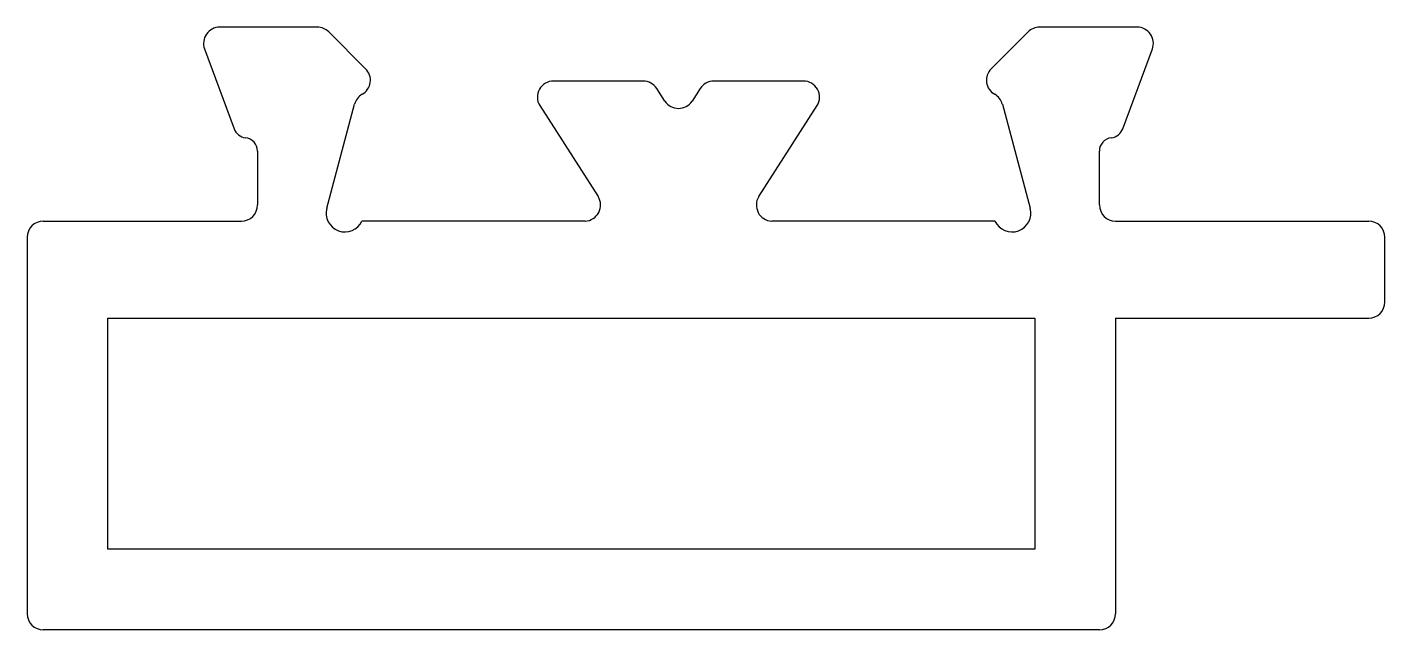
# Model space of a CAD drawing. Extents: x 2722.7 to 2747.9, y 1382.6 to 1393.8.
import ezdxf

# ---------------------------------------------------------------- set-up
doc = ezdxf.new("R2010")
doc.units = 0
doc.layers.get('0').update_dxf_attribs({"linetype": 'CONTINUOUS'})

msp = doc.modelspace()

# ---------------------------------------------------------------- linework, layer by layer
for p, q in [((2728.078, 1393.808), (2726.265, 1393.808)), ((2743.301, 1393.808), (2741.488, 1393.808)), ((2728.975, 1393.036), (2728.29, 1393.721)), ((2741.276, 1393.721), (2740.591, 1393.036)), ((2725.983, 1393.406), (2726.534, 1391.92)), ((2743.032, 1391.92), (2743.583, 1393.406)), ((2734.128, 1392.808), (2732.463, 1392.808)), ((2737.103, 1392.808), (2735.438, 1392.808)), ((2734.531, 1392.437), (2734.381, 1392.671)), ((2735.186, 1392.671), (2735.035, 1392.437)), ((2728.252, 1390.449), (2728.769, 1392.38)), ((2732.207, 1392.352), (2733.293, 1390.665)), ((2736.273, 1390.665), (2737.359, 1392.352)), ((2740.797, 1392.38), (2741.314, 1390.449)), ((2726.967, 1391.508), (2726.967, 1390.508)), ((2742.599, 1390.508), (2742.599, 1391.508)), ((2722.99, 1390.208), (2726.667, 1390.208)), ((2733.052, 1390.208), (2728.906, 1390.208)), ((2740.66, 1390.208), (2736.514, 1390.208)), ((2742.899, 1390.208), (2747.599, 1390.208)), ((2722.69, 1389.908), (2722.69, 1382.923)), ((2747.899, 1388.708), (2747.899, 1389.908)), ((2724.19, 1384.123), (2724.19, 1388.408)), ((2724.19, 1388.408), (2741.399, 1388.408)), ((2741.399, 1388.408), (2741.399, 1384.123)), ((2742.899, 1388.408), (2742.899, 1382.923)), ((2742.899, 1388.408), (2747.599, 1388.408)), ((2741.399, 1384.123), (2724.19, 1384.123)), ((2742.599, 1382.623), (2722.99, 1382.623))]:
    msp.add_line(p, q)
for centre, radius, start, end in [((2726.265, 1393.508), 0.3, 90, 200), ((2728.078, 1393.508), 0.3, 45, 90), ((2741.488, 1393.508), 0.3, 90, 135), ((2743.301, 1393.508), 0.3, 340, 90), ((2728.765, 1392.824), 0.299, 299.2897, 45.327), ((2732.463, 1392.508), 0.3, 90, 211.4), ((2734.128, 1392.508), 0.3, 32.7601, 90), ((2735.438, 1392.508), 0.3, 90, 147.2399), ((2737.103, 1392.508), 0.3, 328.6, 90), ((2740.801, 1392.824), 0.299, 134.673, 240.7103), ((2729.056, 1392.305), 0.296, 119.2897, 165.327), ((2740.51, 1392.305), 0.296, 14.673, 60.7103), ((2734.783, 1392.6), 0.3, 212.7601, 327.2399), ((2726.769, 1392.006), 0.25, 200, 264.0705), ((2742.797, 1392.006), 0.25, 275.9295, 340), ((2726.717, 1391.508), 0.25, 0, 84.0705), ((2742.849, 1391.508), 0.25, 95.9295, 180), ((2733.037, 1390.508), 0.3, 272.8392, 31.4), ((2736.529, 1390.508), 0.3, 148.6, 267.1608), ((2726.667, 1390.508), 0.3, 270, 360), ((2728.59, 1390.358), 0.35, 165, 334.6231), ((2740.976, 1390.358), 0.35, 205.3769, 15), ((2742.899, 1390.508), 0.3, 180, 270), ((2722.99, 1389.908), 0.3, 90, 180), ((2747.599, 1389.908), 0.3, 0, 90), ((2747.599, 1388.708), 0.3, 270, 360), ((2722.99, 1382.923), 0.3, 180, 270), ((2742.599, 1382.923), 0.3, 270, 360)]:
    msp.add_arc(centre, radius, start, end)

doc.saveas('drawing.dxf')
